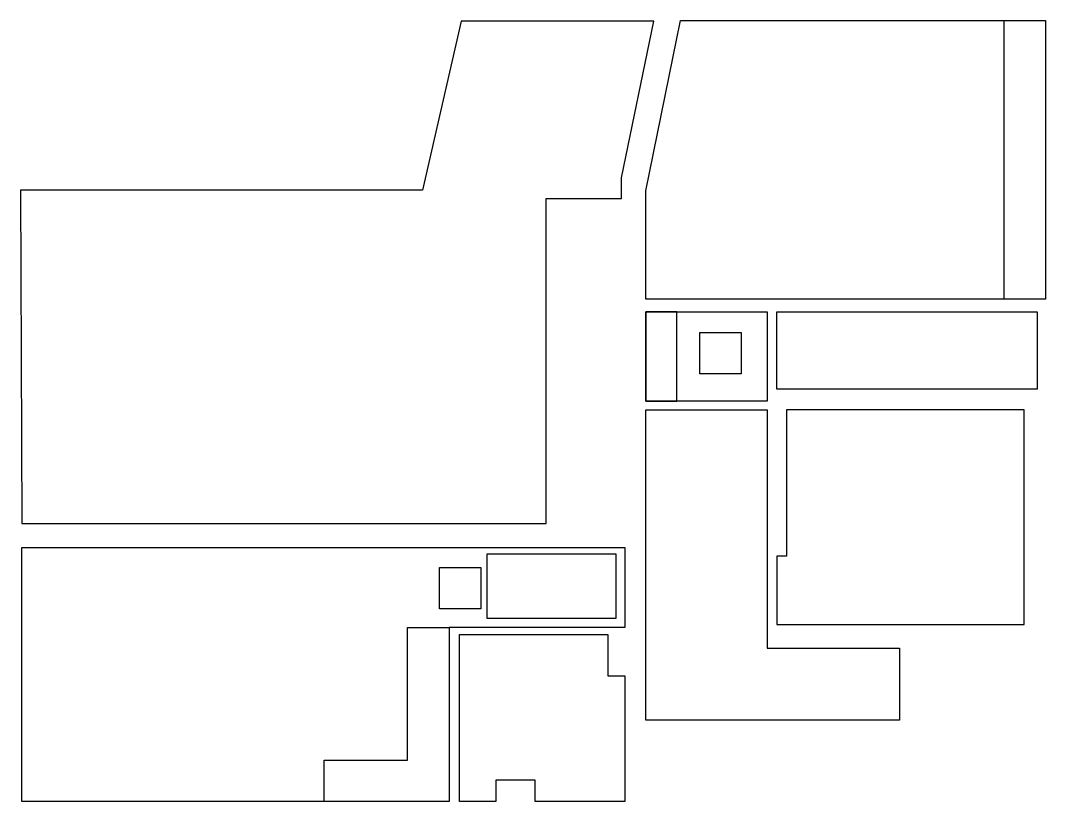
# Model space of a CAD drawing. Header units: metres. Extents: x 22330 to 37185, y -6208 to 5112.
import ezdxf

# ---------------------------------------------------------------- set-up
doc = ezdxf.new("R2010")
doc.units = ezdxf.units.M
doc.layers.add('AREE LEONARDO', color=5, linetype='Continuous')

msp = doc.modelspace()

# ---------------------------------------------------------------- linework, layer by layer
at = {"layer": 'AREE LEONARDO', "color": 5}
for points in [[(31506, 5102), (28717, 5102), (28156, 2653), (22330, 2653), (22350, -2177), (29950, -2177), (29950, 2532), (31040, 2532), (31040, 2830)], [(31390, 1071), (31390, 2645), (31896, 5112), (37185, 5112), (37185, 1071)], [(31390, 891), (33150, 891), (33150, -404), (31390, -404)], [(31390, -529), (33150, -529), (33150, -3984), (35070, -3984), (35070, -5031), (31390, -5031)], [(33290, -3644), (36875, -3644), (36875, -529), (33430, -529), (33430, -2652), (33290, -2652)], [(22350, -2527), (31090, -2527), (31090, -3687), (28540, -3687), (28540, -6208), (22350, -6208)]]:
    msp.add_lwpolyline(points, close=True, dxfattribs=at)
at = {"layer": 'AREE LEONARDO', "color": 2}
for points in [[(36585, 5112), (37185, 5112), (37185, 1071), (36585, 1071)], [(31390, -404), (31840, -404), (31840, 891), (31390, 891)], [(29090, -3552), (30963, -3552), (30963, -2625), (29090, -2625)], [(26730, -6208), (26730, -5608), (27940, -5608), (27940, -3687), (28540, -3687), (28540, -6208)]]:
    msp.add_lwpolyline(points, close=True, dxfattribs=at)
at = {"layer": 'AREE LEONARDO', "color": 3}
for points in [[(33290, 891), (37065, 891), (37065, -229), (33290, -229)], [(28690, -3787), (30840, -3787), (30840, -4387), (31090, -4387), (31090, -6207), (29790, -6207), (29790, -5897), (29220, -5897), (29220, -6207), (28690, -6207)]]:
    msp.add_lwpolyline(points, close=True, dxfattribs=at)
at = {"layer": 'AREE LEONARDO', "color": 1}
for points in [[(32176, 590), (32776, 590), (32776, -10), (32176, -10)], [(28401, -2815), (29001, -2815), (29001, -3415), (28401, -3415)]]:
    msp.add_lwpolyline(points, close=True, dxfattribs=at)

doc.saveas('drawing.dxf')
